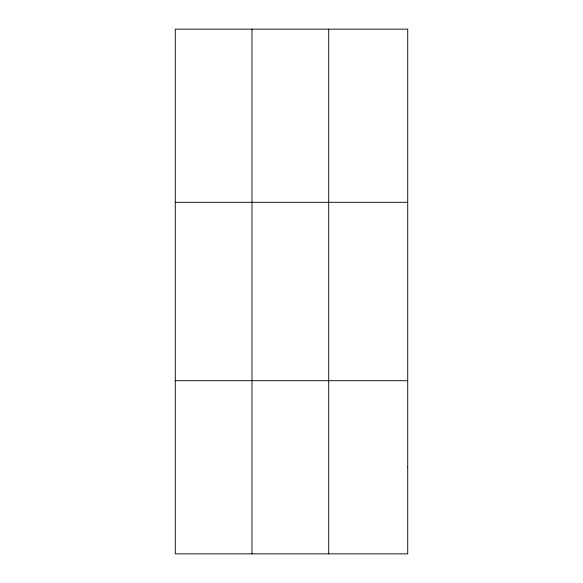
<?xml version="1.0" encoding="UTF-8"?>
<svg xmlns="http://www.w3.org/2000/svg" width="583" height="583" viewBox="0 0 583 583"><rect width="100%" height="100%" fill="white"/><g stroke="black" fill="none" stroke-linecap="round" stroke-linejoin="round"><path stroke-width="0.87" d="M251.98 29.15L251.98 553.85M328.695 29.15L328.695 553.85M175.272 202.301L407.728 202.301M175.272 380.699L407.728 380.699M407.728 467.275L407.728 553.85L175.272 553.85L175.272 29.15L407.728 29.15L407.728 467.275"/></g></svg>
